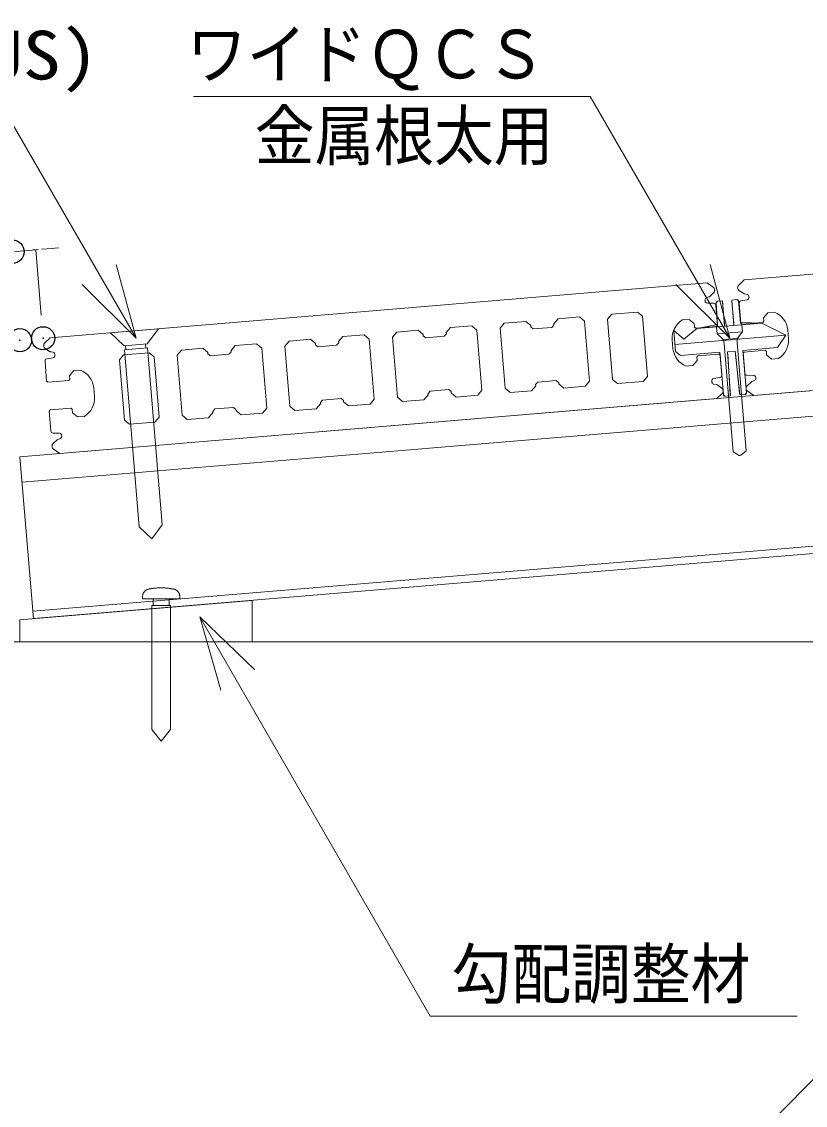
# Model space of a CAD drawing. Units: millimetres, scale not verified. Extents: x -829 to 829, y -160 to 161.
# Drawn here: x -245.01 to -211.25, y -112.37 to -65.69 of the extents above; entities that cross this region are included whole.
import ezdxf
from ezdxf.enums import TextEntityAlignment as Align

# ---------------------------------------------------------------- set-up
doc = ezdxf.new("R2010")
doc.units = ezdxf.units.MM
doc.header["$LTSCALE"] = 2
doc.header["$PDMODE"] = 32
doc.header["$PDSIZE"] = 1
for name, color, linetype, lineweight in [('0-0_一般', 4, 'Continuous', 9), ('0-1_根太', 4, 'Continuous', 9), ('0-2_デッキ', 4, 'Continuous', 9), ('0-4_寸法', 7, 'Continuous', 9), ('0-5_0', 7, 'Continuous', 9), ('0-7_文字', 4, 'Continuous', 9)]:
    doc.layers.add(name, color=color, linetype=linetype, lineweight=lineweight)
doc.layers.add('0-6_Defpoints', color=7, linetype='Continuous')
doc.styles.add('ＭＳ ゴシック', font='')
doc.styles.get('ＭＳ ゴシック').set_extended_font_data('MS Gothic')

# ---------------------------------------------------------------- blocks, each defined once
blk = doc.blocks.new('グループ-49-1')
at = {"layer": '0-1_根太'}
for p, q in [((-1163.51, -669.26), (1085.31, -481.85)), ((-1162.6, -680.22), (1085.31, -492.89)), ((-1157.96, -735.83), (1085.31, -548.89)), ((-1157.7, -739.01), (1085.31, -552.1)), ((-1157.7, -739.01), (-1163.51, -669.26))]:
    blk.add_line(p, q, dxfattribs=at)
blk = doc.blocks.new('グループ-50-1')
at = {"layer": '0-0_一般'}
for p, q in [((-860.87, -602.12), (-863.08, -602.31)), ((-860.87, -602.12), (-860.83, -602.7)), ((-854.68, -601.61), (-856.89, -601.79)), ((-856.84, -602.37), (-856.89, -601.79)), ((-853.08, -611.55), (-854.03, -602.15)), ((-863.63, -602.95), (-863.01, -612.38)), ((-860.83, -602.7), (-860.04, -612.12)), ((-856.05, -611.79), (-856.84, -602.37)), ((-871.92, -614.08), (-844.01, -611.76)), ((-833.55, -616.91), (-881.39, -620.89)), ((-837.12, -622.22), (-833.55, -616.91)), ((-861.96, -625.24), (-860.51, -642.63)), ((-858.65, -624.98), (-857.51, -642.4)), ((-853.54, -642.07), (-855.29, -624.7)), ((-850.54, -641.8), (-851.99, -624.41)), ((-859.86, -643.18), (-857.47, -642.98)), ((-857.51, -642.4), (-857.47, -642.98)), ((-853.48, -642.65), (-853.54, -642.07)), ((-853.48, -642.65), (-851.09, -642.45))]:
    blk.add_line(p, q, dxfattribs=at)
blk.add_lwpolyline([(-881.88, -614.91), (-877.57, -618.57), (-871.92, -614.08), (-863.01, -612.34), (-863.63, -602.95), (-863.08, -602.31), (-860.87, -602.12), (-859.96, -613.09), (-855.97, -612.75), (-856.89, -601.79), (-854.68, -601.61), (-854.03, -602.15), (-853.08, -611.51), (-844.01, -611.76), (-833.55, -616.91), (-837.23, -622.23), (-852.07, -623.47), (-850.54, -641.8), (-851.09, -642.45), (-853.48, -642.65), (-855.39, -623.74), (-858.72, -624.02), (-857.47, -642.98), (-859.86, -643.18), (-860.51, -642.63), (-862.04, -624.3), (-878.98, -625.71), (-881.14, -623.88)], close=True, dxfattribs=at)
for centre, start, end in [((-854.63, -602.21), 5.7636, 94.7636), ((-863.03, -602.91), 94.7636, 183.7636), ((-859.91, -642.58), 184.7636, 274.7636), ((-851.14, -641.85), 274.7636, 4.7636)]:
    blk.add_arc(centre, 0.6, start, end, dxfattribs=at)
blk = doc.blocks.new('グループ-51-1')
at = {"layer": '0-0_一般'}
for p, q in [((-852.24, -615.45), (-863.2, -616.37)), ((-852.24, -615.45), (-853.62, -617.08)), ((-852.49, -612.46), (-852.24, -615.45)), ((-863.2, -616.37), (-861.57, -617.74)), ((-854.69, -618.35), (-860.31, -618.81)), ((-860.17, -620.47), (-856.28, -667.17)), ((-854.55, -620), (-850.66, -666.7)), ((-856.28, -667.17), (-853.68, -668.68)), ((-853.68, -668.68), (-853.32, -668.73))]:
    blk.add_line(p, q, dxfattribs=at)
for points in [[(-852.49, -612.46), (-863.45, -613.38), (-863.2, -616.37)], [(-853.32, -668.73), (-852.96, -668.62), (-850.66, -666.7)]]:
    blk.add_lwpolyline(points, dxfattribs=at)
for centre, start, end in [((-864.16, -620.8), 4.7636, 49.7636), ((-850.56, -619.67), 139.7636, 184.7636)]:
    blk.add_arc(centre, 4, start, end, dxfattribs=at)
blk = doc.blocks.new('グループ-52-1')
at = {"layer": '0-0_一般'}
for name in ['グループ-50-1', 'グループ-51-1']:
    blk.add_blockref(name, (0, 0), dxfattribs=at)
blk = doc.blocks.new('グループ-74-1')
at = {"layer": '0-0_一般'}
for p, q in [((-1109.26, -622.46), (-1109.41, -620.67)), ((-1118, -621.39), (-1117.85, -623.18))]:
    blk.add_line(p, q, dxfattribs=at)
for points in [[(-1118.69, -621.44), (-1124.57, -615.84), (-1103.85, -614.11), (-1108.72, -620.61)], [(-1118.54, -623.24), (-1112.19, -699.47), (-1106.74, -704.66), (-1102.22, -698.64), (-1108.57, -622.41)]]:
    blk.add_lwpolyline(points, close=True, dxfattribs=at)
blk = doc.blocks.new('グループ-77-1')
at = {"layer": '0-0_一般'}
for p, q in [((-1106.08, -733.35), (-1106.08, -730.55)), ((-1099.29, -730.55), (-1099.29, -733.35))]:
    blk.add_line(p, q, dxfattribs=at)
for points in [[(-1109.94, -727.39), (-1110.08, -727.56), (-1110.2, -727.74), (-1110.31, -727.93), (-1110.41, -728.13), (-1110.49, -728.33), (-1110.56, -728.53), (-1110.61, -728.74), (-1110.65, -728.94), (-1110.67, -729.14), (-1110.69, -729.34), (-1110.69, -729.47), (-1110.69, -729.52), (-1110.69, -729.57), (-1110.69, -729.62), (-1110.69, -729.68), (-1110.69, -729.73), (-1110.69, -729.78), (-1110.69, -729.83), (-1110.69, -729.89), (-1110.69, -729.94), (-1110.69, -729.99), (-1110.69, -730.04), (-1110.69, -730.09), (-1110.69, -730.15), (-1110.69, -730.2), (-1110.69, -730.25), (-1110.69, -730.3), (-1110.69, -730.36), (-1110.69, -730.41), (-1110.69, -730.46), (-1110.69, -730.51), (-1110.5, -730.55), (-1109.75, -730.55), (-1108.99, -730.55), (-1108.24, -730.55), (-1107.49, -730.55), (-1106.74, -730.55), (-1105.98, -730.55), (-1105.23, -730.55)], [(-1104.05, -725.79), (-1104.43, -725.81), (-1104.81, -725.84), (-1105.18, -725.88), (-1105.56, -725.92), (-1105.94, -725.96), (-1106.31, -726.02), (-1106.69, -726.07), (-1106.75, -726.08), (-1106.81, -726.09), (-1106.87, -726.1), (-1106.93, -726.11), (-1107, -726.12), (-1107.06, -726.13), (-1107.12, -726.14), (-1107.18, -726.15), (-1107.24, -726.16), (-1107.3, -726.17), (-1107.36, -726.18), (-1107.43, -726.19), (-1107.49, -726.2), (-1107.55, -726.21), (-1107.61, -726.22), (-1107.67, -726.23), (-1107.73, -726.24), (-1107.79, -726.25), (-1107.86, -726.26), (-1107.92, -726.27), (-1107.98, -726.28), (-1108.14, -726.31), (-1108.33, -726.36), (-1108.53, -726.42), (-1108.72, -726.49), (-1108.92, -726.58), (-1109.11, -726.68), (-1109.29, -726.8), (-1109.47, -726.92), (-1109.63, -727.07), (-1109.79, -727.22), (-1109.94, -727.39)], [(-1096.7, -726.47), (-1096.9, -726.4), (-1097.09, -726.34), (-1097.29, -726.3), (-1097.41, -726.28), (-1097.47, -726.27), (-1097.54, -726.26), (-1097.6, -726.25), (-1097.66, -726.24), (-1097.72, -726.23), (-1097.78, -726.22), (-1097.84, -726.21), (-1097.91, -726.2), (-1097.97, -726.19), (-1098.03, -726.18), (-1098.09, -726.17), (-1098.15, -726.16), (-1098.21, -726.15), (-1098.27, -726.14), (-1098.34, -726.13), (-1098.4, -726.12), (-1098.46, -726.11), (-1098.52, -726.1), (-1098.58, -726.09), (-1098.64, -726.08), (-1098.78, -726.06), (-1099.16, -726), (-1099.54, -725.95), (-1099.91, -725.91), (-1100.29, -725.87), (-1100.66, -725.83), (-1101.04, -725.81), (-1101.42, -725.78), (-1101.79, -725.77), (-1102.17, -725.76), (-1102.55, -725.75), (-1102.92, -725.75), (-1103.3, -725.76), (-1103.68, -725.77), (-1104.05, -725.79)], [(-1094.69, -730.55), (-1094.69, -730.5), (-1094.69, -730.45), (-1094.69, -730.4), (-1094.69, -730.34), (-1094.69, -730.29), (-1094.69, -730.24), (-1094.69, -730.19), (-1094.69, -730.13), (-1094.69, -730.08), (-1094.69, -730.03), (-1094.69, -729.98), (-1094.69, -729.92), (-1094.69, -729.87), (-1094.69, -729.82), (-1094.69, -729.77), (-1094.69, -729.72), (-1094.69, -729.66), (-1094.69, -729.61), (-1094.69, -729.56), (-1094.69, -729.51), (-1094.69, -729.45), (-1094.69, -729.29), (-1094.71, -729.09), (-1094.74, -728.89), (-1094.78, -728.69), (-1094.84, -728.48), (-1094.91, -728.28), (-1094.99, -728.08), (-1095.09, -727.89), (-1095.21, -727.7), (-1095.33, -727.52), (-1095.47, -727.34), (-1095.62, -727.18), (-1095.78, -727.03), (-1095.95, -726.89), (-1096.13, -726.77), (-1096.32, -726.65), (-1096.51, -726.55), (-1096.7, -726.47)], [(-1105.23, -730.55), (-1104.48, -730.55), (-1103.72, -730.55), (-1102.97, -730.55), (-1102.22, -730.55), (-1101.46, -730.55), (-1100.71, -730.55), (-1099.96, -730.55), (-1099.21, -730.55), (-1098.45, -730.55), (-1097.7, -730.55), (-1096.95, -730.55), (-1096.19, -730.55), (-1095.44, -730.55), (-1094.69, -730.55), (-1094.69, -730.55)]]:
    blk.add_lwpolyline(points, dxfattribs=at)
blk.add_lwpolyline([(-1098.69, -733.35), (-1098.69, -786.75), (-1102.69, -791.75), (-1106.69, -786.75), (-1106.69, -733.35)], close=True, dxfattribs=at)
blk = doc.blocks.new('_DOT')
at = {"layer": '0-5_0'}
for p, q in [((-1, 0), (-2, 0)), ((-0.5, 0), (0.5, 0))]:
    blk.add_line(p, q, dxfattribs=at)

msp = doc.modelspace()

# ---------------------------------------------------------------- linework, layer by layer
at = {"layer": '0-0_一般', "color": 1}
msp.add_line((-400.997, -92.401), (-20.197, -92.401), dxfattribs=at)
at = {"layer": '0-0_一般', "color": 7}
msp.add_line((-192.206, -92.401), (-234.879, -135.408), dxfattribs=at)
msp.add_lwpolyline([(-235.079, -90.617), (-245.079, -91.45), (-245.079, -92.401), (-235.079, -92.401)], close=True, dxfattribs=at)
at = {"layer": '0-2_デッキ'}
for p, q in [((-215.368, -77.522), (-215.185, -77.349)), ((-215.154, -77.267), (-215.158, -77.213)), ((-214.161, -77.13), (-214.157, -77.184)), ((-214.112, -77.26), (-213.904, -77.4)), ((-213.868, -77.415), (-213.757, -77.439)), ((-215.567, -77.719), (-215.57, -77.687)), ((-215.506, -77.584), (-215.4, -77.543)), ((-215.201, -77.813), (-215.467, -77.812)), ((-213.758, -77.669), (-214.02, -77.715)), ((-213.677, -77.53), (-213.674, -77.561)), ((-212.002, -78.96), (-211.969, -79.358)), ((-244.058, -79.622), (-244.053, -79.675)), ((-244.009, -79.751), (-243.8, -79.891)), ((-216.952, -79.774), (-216.985, -79.375)), ((-243.654, -80.161), (-243.916, -80.206)), ((-243.764, -79.906), (-243.653, -79.93)), ((-243.573, -80.021), (-243.57, -80.052)), ((-215.277, -81.204), (-215.28, -81.173)), ((-215.196, -81.064), (-214.934, -81.019)), ((-213.586, -81.211), (-213.769, -81.384)), ((-213.753, -80.92), (-213.487, -80.922)), ((-213.448, -81.149), (-213.553, -81.191)), ((-213.386, -81.015), (-213.384, -81.046)), ((-241.898, -81.451), (-241.865, -81.85)), ((-215.086, -81.318), (-215.197, -81.295)), ((-214.841, -81.474), (-215.05, -81.333)), ((-214.792, -81.603), (-214.797, -81.55)), ((-213.8, -81.467), (-213.796, -81.52)), ((-243.649, -83.412), (-243.383, -83.413)), ((-243.283, -83.506), (-243.28, -83.538)), ((-243.696, -83.958), (-243.692, -84.011)), ((-243.482, -83.703), (-243.665, -83.876)), ((-243.344, -83.641), (-243.45, -83.682))]:
    msp.add_line(p, q, dxfattribs=at)
for points in [[(-185.305, -74.647), (-185.585, -74.45), (-213.887, -76.809), (-214.131, -77.05)], [(-215.201, -77.139), (-215.482, -76.942), (-243.784, -79.3), (-244.028, -79.541)], [(-216.553, -78.536), (-216.254, -78.511), (-216.038, -78.694), (-216.026, -78.844), (-215.972, -78.889), (-215.075, -78.814), (-215.029, -78.761), (-215.1, -77.906)], [(-214.104, -77.823), (-214.032, -78.677), (-213.978, -78.723), (-213.082, -78.648), (-213.036, -78.594), (-213.048, -78.445), (-212.866, -78.229), (-212.567, -78.204)], [(-213.753, -81.595), (-213.472, -81.792), (-185.17, -79.433), (-184.926, -79.193)], [(-214.85, -80.91), (-214.921, -80.056), (-214.975, -80.01), (-215.872, -80.085), (-215.918, -80.139), (-215.905, -80.289), (-216.088, -80.504), (-216.387, -80.529)], [(-212.401, -80.197), (-212.7, -80.222), (-212.916, -80.039), (-212.928, -79.89), (-212.982, -79.844), (-213.879, -79.919), (-213.924, -79.973), (-213.853, -80.827)], [(-244, -80.315), (-243.929, -81.169), (-243.875, -81.214), (-242.978, -81.14), (-242.932, -81.086), (-242.945, -80.936), (-242.762, -80.72), (-242.463, -80.695)], [(-243.649, -84.086), (-243.368, -84.283), (-215.066, -81.925), (-214.822, -81.684)], [(-242.297, -82.689), (-242.596, -82.713), (-242.812, -82.531), (-242.824, -82.381), (-242.878, -82.336), (-243.775, -82.41), (-243.821, -82.464), (-243.75, -83.318)]]:
    msp.add_lwpolyline(points, dxfattribs=at)
for points in [[(-223.074, -78.829), (-222.966, -78.92), (-222.169, -78.854), (-222.077, -78.746), (-222.082, -78.696), (-221.899, -78.48), (-220.977, -78.403), (-220.761, -78.586), (-220.545, -81.177), (-220.728, -81.393), (-221.65, -81.47), (-221.866, -81.287), (-221.87, -81.237), (-221.978, -81.146), (-222.775, -81.212), (-222.866, -81.32), (-222.862, -81.37), (-223.045, -81.586), (-223.967, -81.663), (-224.183, -81.48), (-224.398, -78.889), (-224.216, -78.673), (-223.294, -78.596), (-223.078, -78.779)], [(-219.549, -81.094), (-219.765, -78.503), (-219.582, -78.287), (-218.485, -78.196), (-218.269, -78.379), (-218.053, -80.969), (-218.236, -81.185), (-219.333, -81.277)], [(-226.711, -79.132), (-226.715, -79.082), (-226.533, -78.866), (-225.611, -78.789), (-225.395, -78.972), (-225.179, -81.563), (-225.362, -81.779), (-226.284, -81.856), (-226.5, -81.673), (-226.504, -81.623), (-226.612, -81.532), (-227.409, -81.598), (-227.5, -81.706), (-227.496, -81.756), (-227.679, -81.972), (-228.601, -82.049), (-228.817, -81.866), (-229.032, -79.275), (-228.85, -79.059), (-227.928, -78.982), (-227.712, -79.165), (-227.708, -79.215), (-227.6, -79.306), (-226.803, -79.24)], [(-231.138, -82.06), (-231.142, -82.01), (-231.25, -81.919), (-232.047, -81.985), (-232.139, -82.093), (-232.134, -82.143), (-232.317, -82.359), (-233.239, -82.435), (-233.455, -82.253), (-233.671, -79.662), (-233.488, -79.446), (-232.566, -79.369), (-232.35, -79.552), (-232.346, -79.602), (-232.238, -79.693), (-231.441, -79.626), (-231.35, -79.519), (-231.354, -79.469), (-231.171, -79.253), (-230.249, -79.176), (-230.033, -79.359), (-229.818, -81.95), (-230, -82.166), (-230.922, -82.242)], [(-236.768, -82.529), (-236.951, -82.745), (-237.873, -82.822), (-238.089, -82.639), (-238.305, -80.048), (-238.122, -79.832), (-237.2, -79.755), (-236.984, -79.938), (-236.98, -79.988), (-236.872, -80.079), (-236.075, -80.013), (-235.984, -79.905), (-235.988, -79.855), (-235.805, -79.639), (-234.883, -79.562), (-234.667, -79.745), (-234.451, -82.336), (-234.634, -82.552), (-235.556, -82.629), (-235.772, -82.446), (-235.776, -82.396), (-235.884, -82.305), (-236.681, -82.371), (-236.773, -82.479)], [(-240.797, -80.256), (-240.614, -80.04), (-239.517, -79.948), (-239.301, -80.131), (-239.085, -82.722), (-239.268, -82.938), (-240.365, -83.029), (-240.581, -82.846)]]:
    msp.add_lwpolyline(points, close=True, dxfattribs=at)
for centre, radius, start, end in [((-215.259, -77.222), 0.102, 4.7636, 54.9581), ((-215.255, -77.275), 0.102, 313.4235, 4.7636), ((-214.06, -77.122), 0.102, 134.5692, 184.7636), ((-214.056, -77.175), 0.102, 184.7636, 236.1038), ((-213.847, -77.316), 0.102, 236.1038, 258.0644), ((-213.778, -77.538), 0.102, 4.7636, 78.0644), ((-215.469, -77.679), 0.102, 111.4629, 184.7636), ((-215.466, -77.71), 0.102, 184.7636, 270), ((-215.438, -77.448), 0.102, 291.4629, 313.4235), ((-215.202, -77.915), 0.102, 4.7636, 90), ((-214.002, -77.815), 0.102, 99.8432, 184.7636), ((-213.775, -77.569), 0.102, 279.8433, 4.7636), ((-212.938, -79.07), 0.942, 6.7316, 66.813), ((-216.044, -79.329), 0.942, 122.7143, 182.7957), ((-212.91, -79.404), 0.942, 302.7143, 2.7957), ((-243.956, -79.613), 0.102, 134.5692, 184.7636), ((-243.952, -79.667), 0.102, 184.7636, 236.1038), ((-216.016, -79.663), 0.942, 186.7316, 246.813), ((-243.899, -80.306), 0.102, 99.8432, 184.7636), ((-243.743, -79.807), 0.102, 236.1038, 258.0644), ((-243.672, -80.061), 0.102, 279.8433, 4.7636), ((-243.674, -80.029), 0.102, 4.7636, 78.0644), ((-242.834, -81.562), 0.942, 6.7316, 66.813), ((-215.178, -81.164), 0.102, 99.8432, 184.7636), ((-215.176, -81.196), 0.102, 184.7636, 258.0644), ((-214.951, -80.919), 0.102, 279.8433, 4.7636), ((-213.752, -80.819), 0.102, 184.7636, 270), ((-213.516, -81.285), 0.102, 111.4629, 133.4235), ((-213.487, -81.023), 0.102, 4.7636, 90), ((-213.485, -81.055), 0.102, 291.4629, 4.7636), ((-215.107, -81.418), 0.102, 56.1038, 78.0644), ((-214.898, -81.558), 0.102, 4.7636, 56.1038), ((-214.893, -81.612), 0.102, 314.5692, 4.7636), ((-213.699, -81.458), 0.102, 133.4235, 184.7636), ((-213.694, -81.512), 0.102, 184.7636, 234.9581), ((-242.806, -81.896), 0.942, 302.7143, 2.7957), ((-243.648, -83.31), 0.102, 184.7636, 270), ((-243.384, -83.515), 0.102, 4.7636, 90), ((-243.381, -83.546), 0.102, 291.4629, 4.7636), ((-243.595, -83.95), 0.102, 133.4235, 184.7636), ((-243.591, -84.003), 0.102, 184.7636, 234.9581), ((-243.412, -83.777), 0.102, 111.4629, 133.4235)]:
    msp.add_arc(centre, radius, start, end, dxfattribs=at)
at = {"layer": '0-4_寸法'}
for p, q in [((-244.4, -75.511), (-245.397, -75.594)), ((-244.165, -78.329), (-244.4, -75.511)), ((-243.901, -75.47), (-243.402, -75.428))]:
    msp.add_line(p, q, dxfattribs=at)
at = {"layer": '0-6_Defpoints'}
for p in [(-245.397, -75.594), (-244.082, -79.325), (-245.079, -79.408)]:
    msp.add_point(p, dxfattribs=at)
at = {"layer": '0-7_文字'}
for p, q in [((-246.091, -68.912), (-240.079, -79.325)), ((-220.514, -68.912), (-214.502, -79.325)), ((-227.403, -108.528), (-237.333, -91.328)), ((-227.403, -108.528), (-211.597, -108.528))]:
    msp.add_line(p, q, dxfattribs=at)
at = {"layer": '0-7_文字', "color": 7}
msp.add_line((-237.608, -68.912), (-220.514, -68.912), dxfattribs=at)
at = {"layer": '0-7_文字'}
for points in [[(-240.93, -76.15), (-240.079, -79.325), (-242.403, -77.001)], [(-215.353, -76.15), (-214.502, -79.325), (-216.826, -77.001)], [(-236.427, -94.488), (-237.333, -91.328), (-234.969, -93.612)]]:
    msp.add_lwpolyline(points, dxfattribs=at)

# ---------------------------------------------------------------- block references
at = {"layer": '0-0_一般', "xscale": 0.1, "yscale": 0.1}
for name in ['グループ-52-1', 'グループ-74-1', 'グループ-77-1']:
    msp.add_blockref(name, (-128.728, -17.5), dxfattribs=at)
at = {"layer": '0-1_根太', "xscale": 0.1, "yscale": 0.1}
msp.add_blockref('グループ-49-1', (-128.728, -17.5), dxfattribs=at)
at = {"layer": '0-4_寸法', "xscale": 0.2503723, "yscale": 0.2503723, "rotation": 184.76364}
msp.add_blockref('_DOT', (-244.4, -75.511), dxfattribs=at)

# ---------------------------------------------------------------- texts
at = {"layer": '0-7_文字', "style": 'ＭＳ ゴシック'}
for s, width, p in [('サラテクス5×45(SUS)', 1.15, (-274.534, -68.804)), ('ワイドＱＣＳ', 0.9, (-237.885, -68.759)), ('金属根太用', 0.9, (-234.965, -72.271)), ('勾配調整材', 0.9, (-226.487, -108.386))]:
    msp.add_text(s, height=2.097, dxfattribs=dict(at, width=width)).set_placement(p, align=Align.BOTTOM_LEFT)

doc.saveas('drawing.dxf')
